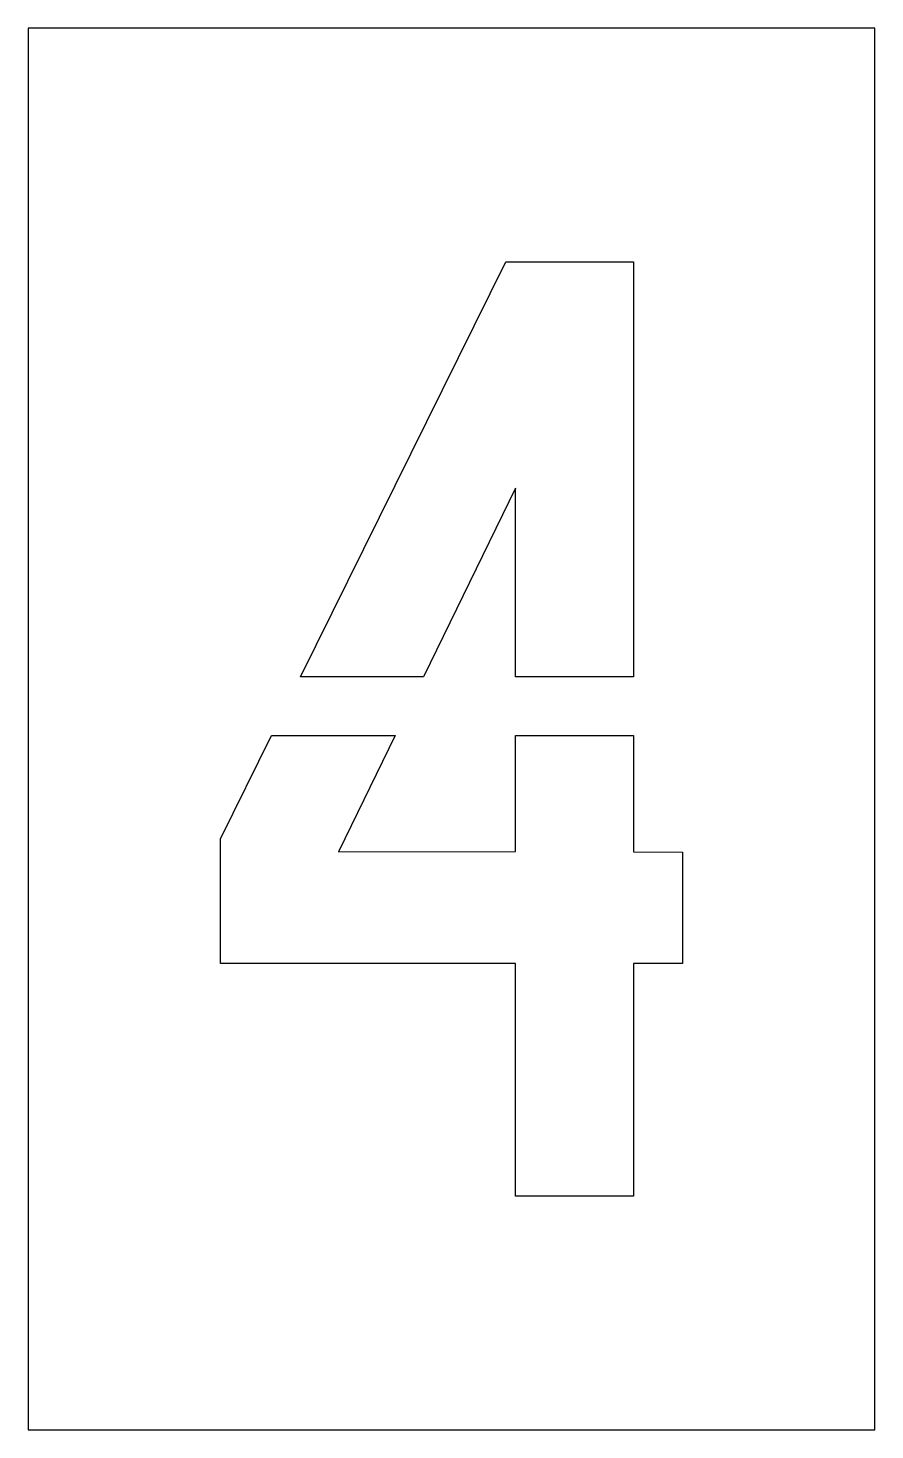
# Model space of a CAD drawing. Extents: x 0 to 7.2, y 0 to 12.
import ezdxf

# ---------------------------------------------------------------- set-up
doc = ezdxf.new("R2010")
doc.units = 0
doc.layers.add('CUT', color=7, linetype='Continuous')
doc.layers.add('OUTSIDE', color=1, linetype='Continuous')

msp = doc.modelspace()

# ---------------------------------------------------------------- linework, layer by layer
at = {"layer": 'CUT'}
for points in [[(4.172, 8.0626), (3.3856, 6.4455), (2.3317, 6.4455), (4.0902, 10), (5.1834, 9.9991), (5.1834, 6.4455), (4.1724, 6.4455), (4.1724, 8.0616)], [(1.6462, 3.9934), (1.6462, 5.06), (2.0833, 5.9435), (3.1415, 5.9435), (2.6579, 4.9491), (4.1724, 4.9503), (4.1724, 5.9435), (5.1834, 5.9435), (5.1834, 4.9482), (5.6038, 4.9459), (5.6011, 3.9926), (5.1838, 3.9926), (5.1834, 2.001), (4.173, 2), (4.1724, 3.9914)]]:
    msp.add_lwpolyline(points, close=True, dxfattribs=at)
at = {"layer": 'OUTSIDE'}
msp.add_lwpolyline([(0, 0), (7.25, 0), (7.25, 12), (0, 12)], close=True, dxfattribs=at)

doc.saveas('drawing.dxf')
